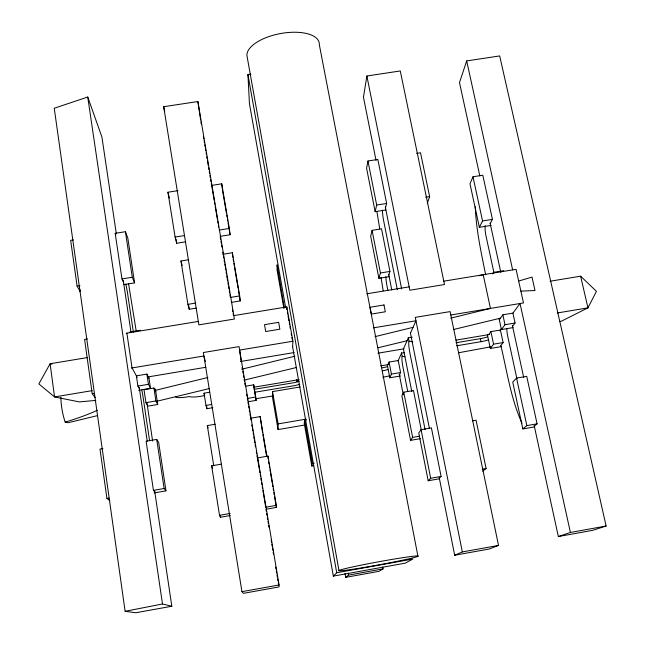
<?xml version="1.0" encoding="UTF-8"?>
<svg xmlns="http://www.w3.org/2000/svg" width="645" height="645" viewBox="0 0 645 645"><rect width="100%" height="100%" fill="white"/><g stroke="black" fill="none" stroke-linecap="round" stroke-linejoin="round"><path stroke-width="0.97" d="M304.633 425.047L278.076 429.586L278.1 423.894L272.529 391.612L300.207 386.944M284.292 307.681L277.068 264.845L277.068 270.005L283.881 308.479M286.735 309.56L286.815 306.915L233.837 315.607M279.083 584.967L278.995 586.926L243.423 593.344L241.948 591.659L203.352 352.525L239.045 346.607L279.083 584.967L241.948 591.659M292.612 346.776L292.919 341.221L286.815 306.915M299.224 381.251A16.061 2.999 -10 0 0 296.764 381.187L296.861 379.986M306.488 419.911L304.625 420.234L304.23 423.289L311.801 466.029L313.768 465.69M366.876 76.005L409.841 290.226L444.494 284.542L400.271 70.958L366.876 76.005L363.449 97.185L376.051 160.444M385.5 207.908L386.637 203.465L377.857 159.452L367.972 160.992L366.578 168.224L375.14 211.657L385.96 209.939M311.801 466.029L312.317 463.578L304.625 420.234M375.14 211.657L376.68 205.046L367.972 160.992M388.822 275.02L389.943 271.44L381.517 228.83L372.076 230.346L370.682 236.247L378.897 278.309L389.653 276.552M378.897 278.309L380.429 272.988L372.076 230.346M534.173 425.539L558.344 536.543L592.618 530.359L606.123 526.022L499.682 55.938L466.674 60.92L459.49 82.56L479.832 175.964M427.28 203.36L429.643 196.636L420.532 152.784L416.597 153.397M388.016 364.635L389.08 362.063L398.231 360.523L400.585 372.544L399.408 375.027M490.208 223.638L492.441 219.364L482.807 175.214L472.987 176.77L469.979 183.761L479.372 227.314L491.103 225.428M400.585 375.946L389.79 377.776L391.418 374.092L389.08 362.063M398.038 360.95L401.529 353.129L404.463 352.638M403.407 348.929L408.358 337.843L412.228 337.198M410.446 333.167L415.969 320.791L373.358 327.862M479.372 227.314L482.549 220.953L472.987 176.77M421.435 430.787L413.477 390.523L403.77 392.176L401.859 395.796L410.567 440.358L420.419 438.648M492.707 273.948L493.675 272.335L503.648 270.698M410.567 440.358L412.631 437.391L419.476 436.205M439.31 478.122L441.099 476.429L431.416 427.901L421.08 429.691L418.758 432.948L428.183 480.751L439.084 478.84M488.749 334.626L490.893 331.619L500.415 330.03L503.116 342.551L500.851 345.454M499.311 319.799L502.866 314.808L512.912 313.131L515.073 323.016L512.557 326.281M499.867 330.764L501.6 328.426M512.686 313.438L520.039 303.505L570.406 532.456L558.344 536.543M499.101 318.84L501.415 329.547L505.011 324.701L515.073 323.016M487.394 334.666L490.329 348.461L493.57 344.156L503.116 342.551M534.286 426.071L537.083 423.838L526.715 376.333L516.556 378.067L512.743 382.106L522.837 428.925L534.745 426.861M428.183 480.751L430.675 478.259L441.099 476.429M333.336 576.114L336.722 572.752L412.873 559.038L405.189 563.158L333.336 576.114L292.54 346.357M522.837 428.925L526.852 425.611L537.083 423.838M344.994 573.381L345.704 577.348L348.518 575.114L383.074 568.882L382.711 566.907M482.718 471.173L486.104 468.528L476.066 420.201L472.325 420.846M383.074 568.882L378.913 571.349L345.704 577.348M439.189 477.494L454.669 555.24L462.336 551.935L498.512 545.412L450.097 311.6L415.283 317.372L462.336 551.935M498.512 545.412L489.37 548.984L454.669 555.24M116.302 233.619L101.91 137.03L87.744 97.016L54.245 108.263L125.122 611.307L135.797 612.75L171.828 606.252L154.647 490.942M518.653 281.043L532.004 277.108L535.003 290.532L520.878 291.121M479.372 275.681L483.218 274.714L490.45 308.423L450.774 318.122M155.123 390.402L207.875 377.502M241.786 369.214L294.894 356.233M374.963 336.658L413.042 327.346M559.683 321.573L561.569 321.113L587.95 307.858L596.448 291.33L580.605 276.189L550.016 281.236M97.451 415.63L68.233 422.693L65.169 422.104A39.176 17.891 76.4 0 1 60.912 397.28M156.856 401.263L209.448 388.54M244.616 380.034L295.95 367.618M378.01 347.776L407.06 340.745M453.846 329.434L500.48 318.154M490.821 346.825L458.385 352.791M125.122 611.307L162.5 603.986L171.828 606.252M382.848 377.22L389.725 375.882M382.154 367.844L385.613 367.134A9.127 1.717 -10.9 0 0 387.218 366.699M382.719 370.762L386.178 370.045A9.135 1.693 -10.8 0 0 387.782 369.617M570.406 532.456L606.123 526.022M221.251 464.166L211.625 465.827L219.526 515.323L230.209 513.444M257.444 457.926L267.981 456.104L276.342 505.349L265.716 507.212L262.902 490.458M482.339 469.189L486.104 468.528M219.526 515.323L220.469 517.242L230.273 515.516M266.554 509.147L276.358 507.422L276.342 505.349M102.902 448.581L99.991 449.073L106.925 498.424L108.876 498.085M165.975 490.861L158.686 442.535L156.727 439.406L146.117 441.212L153.429 490.361L164.128 488.507L165.975 490.861L154.139 492.917M312.317 463.578L314.188 463.255M213.745 465.746L207.319 425.603L215.261 424.249M250.268 418.291L260.153 416.614L266.933 456.571M278.1 423.894L306.069 419.121M456.039 342.737L480.372 338.649A9.611 1.862 -11.8 0 0 487.354 336.924M456.668 345.776L481.017 341.681A9.619 1.846 -11.8 0 0 487.999 339.963M155.8 391.757L153.929 388.04L144.004 389.701L145.947 402.633L155.888 400.956L157.735 404.48L147.858 406.148M212.898 407.696L207.005 408.696L205.981 405.423L204.013 393.192L209.625 392.249M245.39 386.234L253.759 384.823L256.13 400.384L248.277 401.714M253.356 387.306L299.062 379.615M380.744 365.86L388.613 364.538M490.329 348.461L501.117 346.647M205.981 405.423L211.6 404.471M247.438 398.417L255.823 397.006M391.418 374.092L400.585 372.544M273.569 395.853L256 398.691M131.411 368.037L203.917 356L205.392 361.555M292.919 341.221L239.626 350.074L241.133 361.394M450.807 315.002L523.49 302.932L516.073 269.328L443.8 281.172M148.979 378.244L146.883 374.1L136.385 375.85L137.909 386.065L139.417 388.725M147.342 377.035L205.868 367.279M240.553 361.49L294.128 352.557M92.138 390.652L54.543 396.925L38.877 383.928L50.108 363.732L87.494 357.564M557.207 312.986L587.95 307.858L580.605 276.189M87.438 338.939L84.584 339.407L92.211 393.708L94.138 393.386M137.909 386.065L148.423 384.307L150.495 388.298L138.643 390.281M501.415 329.547L513.13 327.587M377.897 353.202L404.109 348.808M455.886 340.133L489.515 334.497M188.703 259.733L180.979 260.975L187.921 304.351L195.701 303.077M230.966 297.337L239.682 295.918L232.353 252.735L222.751 254.283M380.429 272.988L389.943 271.44M187.921 304.351L189.251 309.253L196.12 308.133M231.418 302.376L240.238 300.933L239.682 295.918M129.863 331.981L140.279 330.272M126.259 333.247L198.338 321.428M366.795 293.798L409.164 286.856M73.474 239.916L70.668 240.359L77.102 286.138L79.932 285.687M134.579 282.873L127.799 237.981L125.42 231.708L115.181 233.321L121.97 278.922L132.29 277.269L134.579 282.873L123.719 284.622M482.549 220.953L492.441 219.364M178.052 190.646L167.942 192.226L175.101 237.062L176.698 243.254L185.591 241.835M220.187 236.328L230.072 234.756L229.322 228.451L221.743 183.825L211.681 185.397M175.101 237.062L184.365 235.594M219.179 230.063L229.322 228.451M376.68 205.046L386.637 203.465M425.676 197.265L429.643 196.636M163.677 106.707L197.886 101.539L234.409 319.033L198.886 324.862L163.677 106.707L164.717 111.529M285.646 307.536L249.446 103.66L247.922 74.554L250.881 74.111M254.267 389.306L292.935 382.88A9.167 1.733 -10.1 0 0 297.942 381.743M254.767 392.257L293.451 385.815A9.175 1.717 -10.1 0 0 299.844 384.235M95.791 400.408L79.262 401.908L54.543 396.925L50.108 363.732L52.011 364.199M408.261 337.383L408.995 341.084L412.744 341.866M401.448 352.694L402.133 356.209L404.947 356.798M106.925 498.424L109.723 500.625M153.429 490.361L154.792 491.917M92.211 393.708L95.202 397.554M77.102 286.138L80.27 291.621L79.996 289.661M145.947 402.633L147.286 404.979M137.151 377.228L132.04 367.932L126.88 333.142M521.974 423.209C510.913 398.683 507.059 371.641 500.883 345.631M121.97 278.922L123.614 282.663M115.181 233.321L115.866 234.998M211.625 465.827L212.689 468.536M207.319 425.603L208.117 427.966M204.013 393.192L204.723 395.498A11.328 2.153 -9.2 0 1 195.475 396.933L193.427 397.022A11.328 2.153 -9.2 0 1 189.412 396.514A11.425 2.185 -9.1 0 1 182.333 397.505L180.221 397.61A11.425 2.185 -9.1 0 1 175.408 396.772M180.979 260.975L182.164 265.571M167.942 192.226L169.393 198.088M466.674 60.92L512.646 269.884M490.103 223.162L500.81 272.327M512.356 325.338L523.692 377.406M493.973 272.803L486.016 236.038A9.917 2.137 81.4 0 1 485.145 225.589M516.919 378.792L507.784 336.577A10.086 2.225 80.3 0 1 506.833 329.111M502.866 314.808L505.011 324.701M516.556 378.067L526.852 425.611M403.327 394.869L399.255 374.261M485.645 274.714C481.13 252.243 476.107 229.685 475.276 206.698M490.893 331.619L493.57 344.156M480.372 338.649L481.017 341.681M385.299 206.892L401.633 288.928M410.381 332.836L429.385 428.296M397.312 289.597L383.638 220.655A9.933 1.363 81.3 0 1 382.445 210.165M425.079 429.602L409.889 353.017A10.143 1.435 80.4 0 1 408.995 341.084M421.08 429.691L430.675 478.259M388.661 274.198L391.773 289.984M403.456 349.179L411.824 391.596M387.919 290.597L386.968 285.783A9.473 1.25 80.8 0 1 385.847 276.761M407.729 391.362L403.02 367.432A9.619 1.29 80.3 0 1 402.133 356.209M403.77 392.176L412.631 437.391M387.314 365.014L389.79 377.776M417.944 556.321A40.296 1.532 -10.4 0 0 362.659 564.843A40.296 1.532 -10.4 0 0 355.048 568.922A40.296 1.532 -10.4 0 0 417.944 556.321L319.323 44.723A36.725 16.294 -10.7 0 0 283.3 33.089A36.725 16.294 -10.7 0 0 246.922 55.502L338.956 570.535M128.516 283.461L136.176 330.893M348.155 573.131L348.518 575.114M247.922 74.554L336.722 572.752M287.364 312.099L287.71 314.05M288.057 316.002L288.928 320.871M289.274 322.822L289.621 324.774M289.968 326.725L290.315 328.676M291.177 333.546L291.524 335.497M291.871 337.448L292.217 339.399M296.507 379.695L296.764 381.187M383.178 290.79L381.018 277.302M272.311 396.143L278.076 429.586M379.736 228.854L376.914 211.665M222.767 191.742L226.419 213.253M226.75 215.204L227.08 217.163M227.419 219.115L227.75 221.074M228.08 223.025L230.072 234.756M268.634 461.933L268.973 463.908M269.304 465.884L269.642 467.867M269.981 469.842L270.311 471.818M270.65 473.801L272.158 482.702M272.496 484.677L272.835 486.653M273.166 488.636L273.504 490.611M273.843 492.587L274.173 494.57M274.512 496.545L276.358 507.422M233.192 259.346L233.522 261.33M233.861 263.305L234.2 265.288M234.53 267.272L238.053 288.065M238.392 290.04L240.238 300.933M262.571 432.65L260.153 416.614M262.91 434.609L266.401 455.209M253.775 386.476L256.13 400.384M211.85 186.389L214.18 200.289M214.519 202.272L214.85 204.255M215.18 206.239L217.349 219.147M217.679 221.13L218.018 223.114M218.349 225.097L218.679 227.088M257.605 458.909L259.266 468.77M259.596 470.737L259.927 472.712M260.257 474.68L260.588 476.655M260.919 478.622L261.249 480.598M261.58 482.565L261.91 484.54M262.241 486.515L262.571 488.483M200.934 121.945L201.264 123.937M203.433 136.853L203.764 138.836M204.102 140.828L204.433 142.811M204.771 144.794L205.102 146.786M205.433 148.769L205.771 150.761M206.102 152.744L206.432 154.736M206.771 156.719L207.101 158.71M207.44 160.694L208.27 165.66M208.601 167.652L208.94 169.635M209.27 171.626L209.609 173.61M209.939 175.601L210.27 177.585M210.609 179.576L210.939 181.559M211.27 183.543L211.608 185.534M220.284 237.199L220.614 239.182M220.945 241.174L221.283 243.157M221.614 245.148L221.953 247.132M222.783 252.098L223.114 254.09M223.452 256.073L223.783 258.065M224.121 260.048L224.452 262.039M224.783 264.023L225.121 266.014M225.452 267.998L225.782 269.981M226.121 271.972L226.451 273.956M226.79 275.947L227.62 280.914M227.951 282.897L228.29 284.888M228.62 286.872L228.959 288.863M229.289 290.847L229.62 292.838M229.959 294.821L230.289 296.813M232.458 309.729L232.789 311.712M233.127 313.704L233.458 315.687M242.133 367.352L242.464 369.335M242.802 371.327L243.133 373.31M243.463 375.301L243.802 377.285M244.133 379.276L244.471 381.26M244.802 383.251L245.132 385.234M246.64 394.176L246.971 396.167M247.301 398.15L247.64 400.142M247.97 402.125L248.301 404.109M248.639 406.1L248.97 408.083M249.309 410.075L249.639 412.058M249.97 414.05L250.308 416.033M250.639 418.025L250.978 420.008M251.808 424.974L252.139 426.966M252.477 428.949L252.808 430.941M253.138 432.924L253.477 434.915M253.808 436.899L254.146 438.89M254.477 440.874L254.807 442.857M255.146 444.848L255.476 446.832M256.315 451.806L256.646 453.79M256.976 455.773L257.315 457.765M265.99 509.429L266.32 511.412M266.651 513.404L266.99 515.387M267.32 517.379L267.651 519.362M267.989 521.354L268.32 523.337M268.659 525.328L268.989 527.312M271.158 540.228L271.489 542.211M271.827 544.203L272.158 546.186M272.488 548.177L272.827 550.161M273.158 552.152L273.496 554.136M275.665 567.052L275.995 569.043M276.326 571.027L276.665 573.018M276.995 575.001L277.326 576.985M277.664 578.976L277.995 580.96M278.334 582.951L278.664 584.934M206.537 405.753L207.005 408.696M188.453 304.279L189.251 309.253M176.069 239.327L176.698 243.254M220.155 515.25L220.469 517.242M155.526 389.943L157.735 404.48M154.816 388.419L155.187 390.531M153.929 388.04L155.888 400.956M148.858 377.462L150.495 388.298M125.42 231.708L132.29 277.269M146.883 374.1L148.423 384.307M156.727 439.406L164.128 488.507M146.987 403.004L152.607 441.107M197.886 101.539L200.643 120.002M133.354 332.086L127.662 293.983A10.127 0.742 80.3 0 0 125.783 284.139M149.551 440.479L143.174 397.796A10.304 0.774 80.6 0 0 141.819 390.233M123.276 280.422L130.991 332.207M139.239 387.556L147.237 441.236M87.744 97.016L162.5 603.986M221.743 183.825L222.606 190.767M232.353 252.735L232.91 257.419M253.759 384.823L253.985 387.202M267.981 456.104L268.135 458.966M272.529 391.612L272.617 396.014M97.379 410.236A166.676 32.524 -7 0 1 65.169 422.104M278.656 322.331L264.506 324.669L265.7 331.538L279.857 329.2L278.656 322.331M384.001 304.972L370.036 307.27L371.343 314.083L385.331 311.777L384.001 304.972"/></g></svg>
